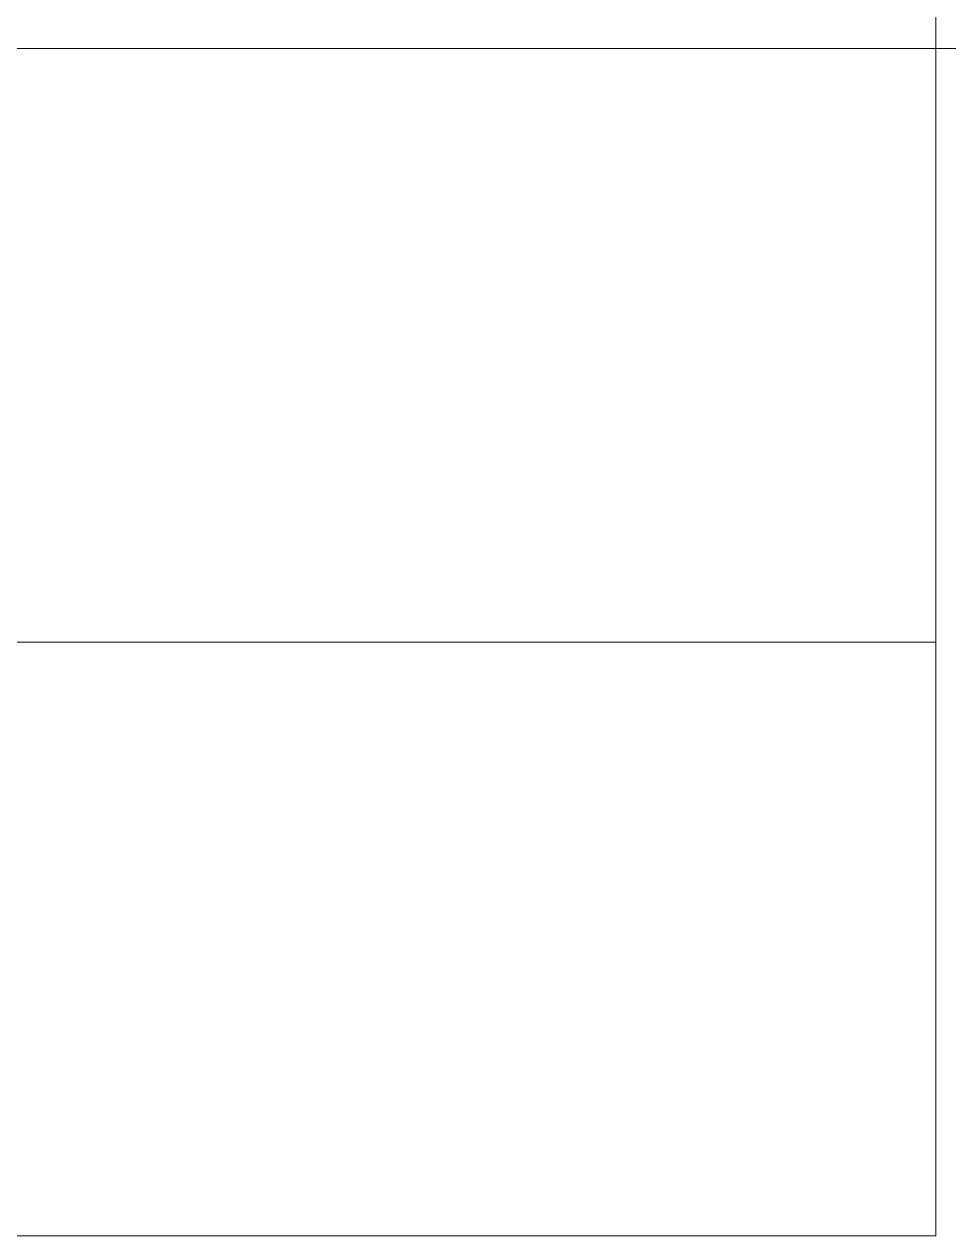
# Model space of a CAD drawing. Header units: millimetres. Extents: x 430 to 4403, y -1522 to 1254.
# Drawn here: x 4228.6 to 4403, y -1522.2 to -1295.6 of the extents above; entities that cross this region are included whole.
import ezdxf

# ---------------------------------------------------------------- set-up
doc = ezdxf.new("R2010")
doc.units = ezdxf.units.MM
doc.header["$MEASUREMENT"] = 0
doc.layers.add('Domyślny', color=7, linetype='Continuous', true_color=0x000000)

msp = doc.modelspace()

# ---------------------------------------------------------------- linework, layer by layer
at = {"layer": 'Domyślny', "color": 18, "lineweight": 15, "true_color": 0x000000}
for p, q in [((4399.22, -1522.24), (4399.22, 1253.53)), ((4399.22, -1078.09), (4399.22, -1522.23)), ((2901.53, -1300.14), (4402.97, -1300.14)), ((2901.53, -1411.21), (4399.22, -1411.21)), ((4399.22, -1522.24), (429.92, -1522.24)), ((4399.22, -1522.24), (2901.53, -1522.24))]:
    msp.add_line(p, q, dxfattribs=at)

doc.saveas('drawing.dxf')
